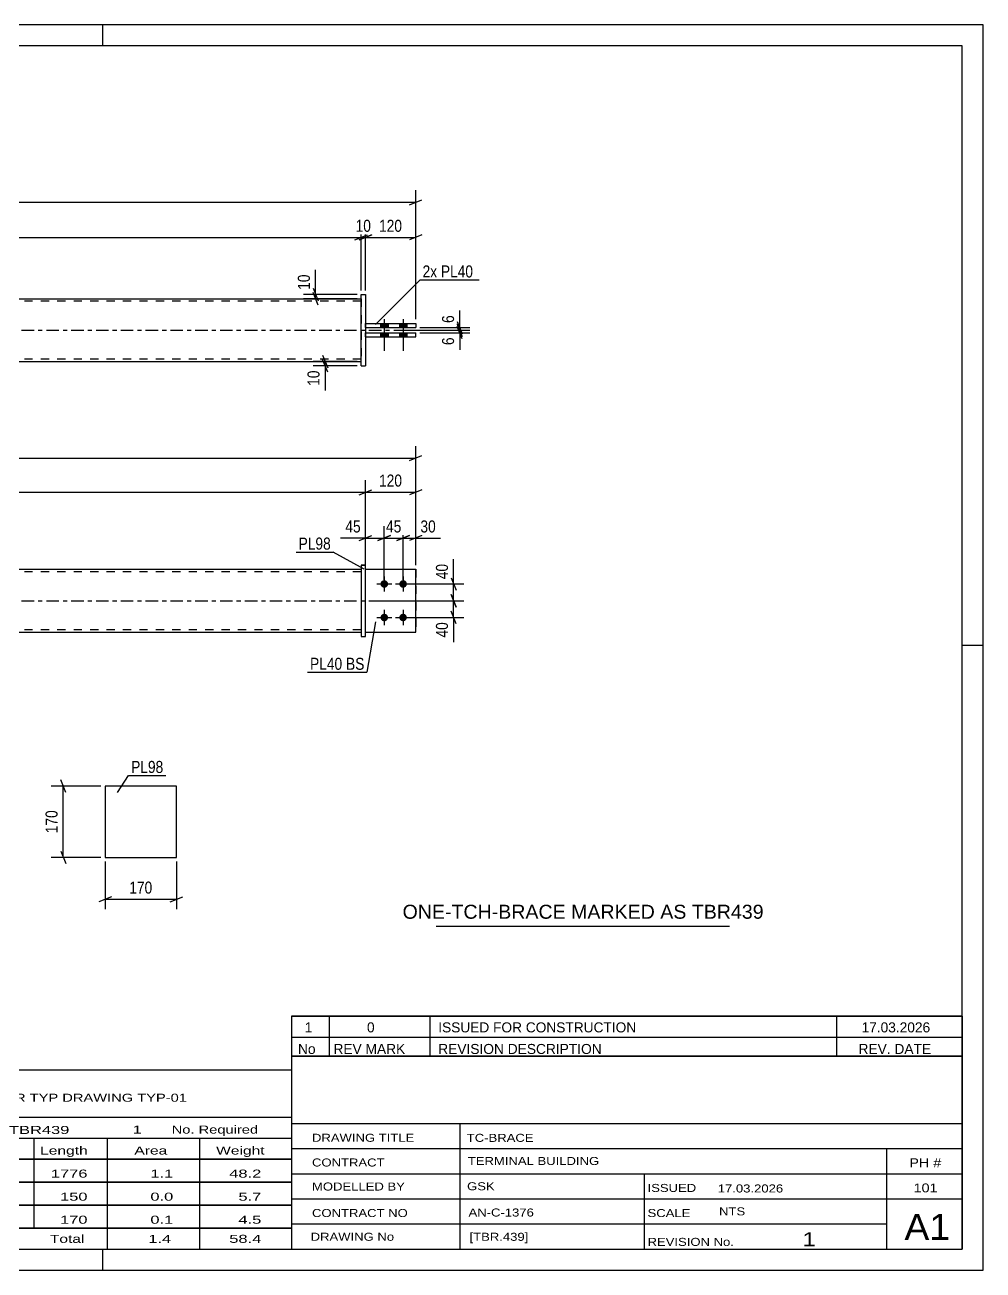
# Model space of a CAD drawing. Header units: millimetres. Extents: x 0 to 420, y 0 to 297.
# Drawn here: x 191.4 to 420, y 0 to 297 of the extents above; entities that cross this region are included whole.
import ezdxf

# ---------------------------------------------------------------- set-up
doc = ezdxf.new("R2010")
doc.units = ezdxf.units.MM
doc.linetypes.add('DXK_LINE_DOT2', pattern=[3.9198, 1.9599, -1.9599])
doc.linetypes.add('DXK_LINE_DOT3', pattern=[5.9187, 2.979, -0.9799, 0.9799, -0.9799])
doc.styles.add('Arial', font='ARIAL.TTF', dxfattribs={"height": 0.2})
doc.styles.add('Arial Narrow', font='ARIALN.TTF', dxfattribs={"height": 0.2})

# ---------------------------------------------------------------- blocks, each defined once
blk = doc.blocks.new('Unknown-580870514-1163')
at = {"color": 5, "linetype": 'Continuous'}
for p, q in [((420, 297), (0, 297)), ((210, 292), (210, 297)), ((420, 0), (420, 297)), ((415, 292), (5, 292)), ((415, 5), (415, 292)), ((420, 149), (415, 149)), ((5, 5), (415, 5)), ((210, 0), (210, 5)), ((0, 0), (420, 0))]:
    blk.add_line(p, q, dxfattribs=at)
blk = doc.blocks.new('Part-580870514-1809 - 1790')
at = {"color": 2, "linetype": 'Continuous'}
for p, q in [((271.62, 168.15), (271.62, 168.16)), ((271.62, 168.16), (271.62, 151.15)), ((271.62, 168.16), (272.62, 168.16)), ((272.62, 168.15), (271.62, 168.15)), ((272.62, 151.15), (272.62, 168.16)), ((271.62, 151.15), (272.62, 151.15))]:
    blk.add_line(p, q, dxfattribs=at)
at = {"color": 7, "linetype": 'DXK_LINE_DOT2'}
blk.add_line((271.62, 151.16), (272.62, 151.16), dxfattribs=at)
blk = doc.blocks.new('Bolt-580870514-1793 - 1790')
at = {"linetype": 'Continuous'}
for points in [[(277.12, 164.55), (277.31, 164.53), (277.49, 164.48), (277.65, 164.38), (277.79, 164.26), (277.9, 164.1), (277.98, 163.93), (278.02, 163.75), (278.02, 163.56), (277.98, 163.38), (277.9, 163.2), (277.79, 163.05), (277.65, 162.93), (277.49, 162.83), (277.31, 162.77), (277.12, 162.75), (276.93, 162.77), (276.75, 162.83), (276.59, 162.93), (276.45, 163.05), (276.34, 163.2), (276.26, 163.38), (276.23, 163.56), (276.23, 163.75), (276.26, 163.93), (276.34, 164.1), (276.45, 164.26), (276.59, 164.38), (276.75, 164.48), (276.93, 164.53)], [(281.62, 164.55), (281.81, 164.53), (281.99, 164.48), (282.15, 164.38), (282.29, 164.26), (282.4, 164.1), (282.48, 163.93), (282.52, 163.75), (282.52, 163.56), (282.48, 163.38), (282.4, 163.2), (282.29, 163.05), (282.15, 162.93), (281.99, 162.83), (281.81, 162.77), (281.62, 162.75), (281.43, 162.77), (281.25, 162.83), (281.09, 162.93), (280.95, 163.05), (280.84, 163.2), (280.76, 163.38), (280.73, 163.56), (280.73, 163.75), (280.76, 163.93), (280.84, 164.1), (280.95, 164.26), (281.09, 164.38), (281.25, 164.48), (281.43, 164.53)], [(277.12, 156.55), (277.31, 156.53), (277.49, 156.48), (277.65, 156.38), (277.79, 156.26), (277.9, 156.1), (277.98, 155.93), (278.02, 155.75), (278.02, 155.56), (277.98, 155.38), (277.9, 155.2), (277.79, 155.05), (277.65, 154.93), (277.49, 154.83), (277.31, 154.77), (277.12, 154.75), (276.93, 154.77), (276.75, 154.83), (276.59, 154.93), (276.45, 155.05), (276.34, 155.2), (276.26, 155.38), (276.23, 155.56), (276.23, 155.75), (276.26, 155.93), (276.34, 156.1), (276.45, 156.26), (276.59, 156.38), (276.75, 156.48), (276.93, 156.53)], [(281.62, 156.55), (281.81, 156.53), (281.99, 156.48), (282.15, 156.38), (282.29, 156.26), (282.4, 156.1), (282.48, 155.93), (282.52, 155.75), (282.52, 155.56), (282.48, 155.38), (282.4, 155.2), (282.29, 155.05), (282.15, 154.93), (281.99, 154.83), (281.81, 154.77), (281.62, 154.75), (281.43, 154.77), (281.25, 154.83), (281.09, 154.93), (280.95, 155.05), (280.84, 155.2), (280.76, 155.38), (280.73, 155.56), (280.73, 155.75), (280.76, 155.93), (280.84, 156.1), (280.95, 156.26), (281.09, 156.38), (281.25, 156.48), (281.43, 156.53)]]:
    blk.add_hatch(color=1, dxfattribs=at).paths.add_polyline_path(points)
at = {"color": 1, "linetype": 'Continuous'}
for p, q in [((275.32, 163.65), (278.92, 163.65)), ((277.12, 165.45), (277.12, 161.85)), ((279.82, 163.65), (283.42, 163.65)), ((281.62, 165.45), (281.62, 161.85)), ((277.12, 157.45), (277.12, 153.85)), ((281.62, 157.45), (281.62, 153.85)), ((275.32, 155.65), (278.92, 155.65)), ((279.82, 155.65), (283.42, 155.65))]:
    blk.add_line(p, q, dxfattribs=at)
blk = doc.blocks.new('Part-580870514-1799 - 1790')
at = {"color": 7, "linetype": 'DXK_LINE_DOT2'}
for p, q in [((272.62, 167.15), (284.62, 167.15)), ((272.62, 152.15), (272.62, 167.15)), ((272.62, 167.15), (284.62, 167.15)), ((284.62, 167.15), (284.62, 167.15)), ((284.62, 167.15), (284.62, 152.15)), ((272.62, 152.15), (272.62, 152.15)), ((272.62, 152.15), (284.62, 152.15)), ((272.62, 152.15), (284.62, 152.15))]:
    blk.add_line(p, q, dxfattribs=at)
blk = doc.blocks.new('Part-580870514-1804 - 1790')
at = {"color": 2, "linetype": 'Continuous'}
for p, q in [((272.62, 167.15), (284.62, 167.15)), ((284.62, 167.15), (284.62, 167.15)), ((284.62, 152.15), (284.62, 167.15)), ((272.62, 152.15), (284.62, 152.15))]:
    blk.add_line(p, q, dxfattribs=at)
at = {"color": 7, "linetype": 'DXK_LINE_DOT2'}
for p, q in [((272.62, 167.15), (284.62, 167.15)), ((272.62, 152.15), (272.62, 167.15)), ((284.62, 167.15), (284.62, 167.15)), ((272.62, 152.15), (272.62, 152.15)), ((272.62, 152.15), (284.62, 152.15))]:
    blk.add_line(p, q, dxfattribs=at)
blk = doc.blocks.new('Part-580870514-1829 - 1790')
at = {"color": 2, "linetype": 'Continuous'}
for p, q in [((94.06, 167.15), (271.62, 167.15)), ((94.06, 152.15), (271.62, 152.15))]:
    blk.add_line(p, q, dxfattribs=at)
at = {"color": 7, "linetype": 'DXK_LINE_DOT2'}
for p, q in [((94.06, 152.15), (94.06, 167.15)), ((271.62, 166.55), (94.06, 166.55)), ((271.62, 167.15), (271.62, 152.15)), ((271.62, 152.75), (94.06, 152.75))]:
    blk.add_line(p, q, dxfattribs=at)
at = {"color": 7, "linetype": 'DXK_LINE_DOT3'}
blk.add_line((84.06, 159.65), (281.62, 159.65), dxfattribs=at)
blk = doc.blocks.new('Bolt-580870514-2090 - 2082')
at = {"linetype": 'Continuous'}
for points in [[(278.02, 225.79), (276.22, 225.79), (276.22, 224.79), (278.02, 224.79)], [(278.02, 225.79), (276.22, 225.79), (276.22, 224.79), (278.02, 224.79)], [(282.52, 225.79), (280.72, 225.79), (280.72, 224.79), (282.52, 224.79)], [(282.52, 225.79), (280.72, 225.79), (280.72, 224.79), (282.52, 224.79)], [(278.02, 223.59), (276.22, 223.59), (276.22, 222.59), (278.02, 222.59)], [(278.02, 223.59), (276.22, 223.59), (276.22, 222.59), (278.02, 222.59)], [(282.52, 223.59), (280.72, 223.59), (280.72, 222.59), (282.52, 222.59)], [(282.52, 223.59), (280.72, 223.59), (280.72, 222.59), (282.52, 222.59)]]:
    blk.add_hatch(color=1, dxfattribs=at).paths.add_polyline_path(points)
at = {"color": 1, "linetype": 'Continuous'}
for p, q in [((276.22, 225.79), (276.22, 224.79)), ((276.22, 225.79), (276.22, 224.79)), ((277.12, 226.79), (277.12, 219.29)), ((277.12, 226.79), (277.12, 219.29)), ((278.02, 225.79), (278.02, 224.79)), ((278.02, 225.79), (278.02, 224.79)), ((280.72, 225.79), (280.72, 224.79)), ((280.72, 225.79), (280.72, 224.79)), ((281.62, 226.79), (281.62, 219.29)), ((281.62, 226.79), (281.62, 219.29)), ((282.52, 225.79), (282.52, 224.79)), ((282.52, 225.79), (282.52, 224.79)), ((276.22, 223.59), (276.22, 222.59)), ((276.22, 223.59), (276.22, 222.59)), ((278.02, 223.59), (278.02, 222.59)), ((278.02, 223.59), (278.02, 222.59)), ((280.72, 223.59), (280.72, 222.59)), ((280.72, 223.59), (280.72, 222.59)), ((282.52, 223.59), (282.52, 222.59)), ((282.52, 223.59), (282.52, 222.59))]:
    blk.add_line(p, q, dxfattribs=at)
blk = doc.blocks.new('Part-580870514-2095 - 2082')
at = {"color": 2, "linetype": 'Continuous'}
for p, q in [((94.06, 231.69), (271.62, 231.69)), ((94.06, 216.69), (271.62, 216.69))]:
    blk.add_line(p, q, dxfattribs=at)
at = {"color": 7, "linetype": 'DXK_LINE_DOT2'}
for p, q in [((94.06, 231.69), (94.06, 216.69)), ((271.62, 231.69), (271.62, 216.69)), ((271.62, 231.09), (94.06, 231.09)), ((271.62, 217.29), (94.06, 217.29))]:
    blk.add_line(p, q, dxfattribs=at)
at = {"color": 7, "linetype": 'DXK_LINE_DOT3'}
blk.add_line((84.06, 224.19), (281.62, 224.19), dxfattribs=at)
blk = doc.blocks.new('Part-580870514-2107 - 2082')
at = {"color": 2, "linetype": 'Continuous'}
for p, q in [((271.62, 232.69), (271.62, 232.69)), ((271.62, 232.69), (271.62, 232.69)), ((271.62, 215.69), (271.62, 232.69)), ((271.62, 232.69), (272.62, 232.69)), ((271.62, 232.69), (272.62, 232.69)), ((272.62, 232.69), (272.62, 232.69)), ((272.62, 232.69), (272.62, 232.69)), ((272.62, 232.69), (272.62, 215.69)), ((271.62, 215.69), (272.62, 215.69))]:
    blk.add_line(p, q, dxfattribs=at)
at = {"color": 7, "linetype": 'DXK_LINE_DOT2'}
for p in [(271.62, 215.69), (272.62, 215.69)]:
    blk.add_line(p, (272.62, 215.69), dxfattribs=at)
blk = doc.blocks.new('Part-580870514-2112 - 2082')
at = {"color": 2, "linetype": 'Continuous'}
for p, q in [((272.62, 225.79), (284.62, 225.79)), ((272.62, 225.79), (284.62, 225.79)), ((284.62, 225.79), (284.62, 224.79)), ((272.62, 224.79), (284.62, 224.79))]:
    blk.add_line(p, q, dxfattribs=at)
at = {"color": 7, "linetype": 'DXK_LINE_DOT2'}
for p, q in [((272.62, 224.79), (272.62, 225.79)), ((284.62, 225.79), (284.62, 225.79)), ((284.62, 225.79), (284.62, 225.79)), ((272.62, 224.79), (284.62, 224.79))]:
    blk.add_line(p, q, dxfattribs=at)
blk = doc.blocks.new('Part-580870514-2117 - 2082')
at = {"color": 2, "linetype": 'Continuous'}
for p, q in [((272.62, 223.59), (284.62, 223.59)), ((272.62, 223.59), (284.62, 223.59)), ((284.62, 222.59), (284.62, 223.59)), ((272.62, 222.59), (284.62, 222.59))]:
    blk.add_line(p, q, dxfattribs=at)
at = {"color": 7, "linetype": 'DXK_LINE_DOT2'}
for p, q in [((272.62, 222.59), (272.62, 223.59)), ((284.62, 223.59), (284.62, 223.59)), ((284.62, 223.59), (284.62, 223.59)), ((272.62, 222.59), (284.62, 222.59))]:
    blk.add_line(p, q, dxfattribs=at)
blk = doc.blocks.new('Part-580870514-1389 - 1373')
at = {"color": 2, "linetype": 'Continuous'}
for p, q in [((227.53, 115.45), (210.53, 115.45)), ((210.53, 115.45), (210.53, 98.45)), ((227.53, 98.45), (227.53, 115.45)), ((210.53, 98.45), (227.53, 98.45))]:
    blk.add_line(p, q, dxfattribs=at)
blk = doc.blocks.new('StraightDimension-580870514-1878 - 1790')
at = {"color": 7, "linetype": 'Continuous'}
for p, q in [((81.06, 168.15), (81.06, 196.53)), ((284.62, 168.15), (284.62, 196.53)), ((82.56, 194.28), (79.56, 193.08)), ((81.06, 193.68), (284.62, 193.68)), ((283.12, 193.08), (286.12, 194.28))]:
    blk.add_line(p, q, dxfattribs=at)
at = {"color": 0}
blk.add_wipeout([(187.1, 194.43), (187.1, 198.63), (178.58, 198.63), (178.58, 194.43)], dxfattribs=at)
at = {"color": 3, "style": 'Arial Narrow'}
blk.add_text('2036', height=2.863, dxfattribs=at).set_placement((179.18, 195.03))
blk = doc.blocks.new('StraightDimension-580870514-1832 - 1790')
at = {"color": 7, "linetype": 'Continuous'}
for p, q in [((281.62, 164.65), (281.62, 177.44)), ((284.62, 168.15), (284.62, 177.44)), ((280.12, 173.99), (283.12, 175.19)), ((281.62, 174.59), (284.62, 174.59)), ((286.12, 175.19), (283.12, 173.99))]:
    blk.add_line(p, q, dxfattribs=at)
at = {"color": 0}
blk.add_wipeout([(290, 175.34), (290, 179.54), (285.15, 179.54), (285.15, 175.34)], dxfattribs=at)
at = {"color": 7, "linetype": 'Continuous'}
blk.add_line((284.62, 174.59), (290.53, 174.59), dxfattribs=at)
blk.add_line((284.62, 174.59), (290.53, 174.59), dxfattribs=at)
at = {"color": 3, "style": 'Arial Narrow'}
blk.add_text('30', height=2.863, dxfattribs=at).set_placement((285.75, 175.94))
blk = doc.blocks.new('StraightDimension-580870514-1848 - 1790')
at = {"color": 7, "linetype": 'Continuous'}
for p, q in [((277.12, 164.65), (277.12, 177.44)), ((281.62, 164.65), (281.62, 177.44)), ((275.62, 173.99), (278.62, 175.19)), ((277.12, 174.59), (281.62, 174.59)), ((283.12, 175.19), (280.12, 173.99))]:
    blk.add_line(p, q, dxfattribs=at)
at = {"color": 0}
blk.add_wipeout([(281.8, 175.34), (281.8, 179.54), (276.94, 179.54), (276.94, 175.34)], dxfattribs=at)
at = {"color": 3, "style": 'Arial Narrow'}
blk.add_text('45', height=2.863, dxfattribs=at).set_placement((277.54, 175.94))
blk = doc.blocks.new('StraightDimension-580870514-1861 - 1790')
at = {"color": 7, "linetype": 'Continuous'}
for p, q in [((272.62, 168.15), (272.62, 177.44)), ((277.12, 164.65), (277.12, 177.44)), ((271.12, 173.99), (274.12, 175.19)), ((272.62, 174.59), (277.12, 174.59)), ((278.62, 175.19), (275.62, 173.99))]:
    blk.add_line(p, q, dxfattribs=at)
at = {"color": 0}
blk.add_wipeout([(272.1, 175.34), (272.1, 179.54), (267.24, 179.54), (267.24, 175.34)], dxfattribs=at)
at = {"color": 7, "linetype": 'Continuous'}
blk.add_line((272.62, 174.59), (266.71, 174.59), dxfattribs=at)
blk.add_line((272.62, 174.59), (266.71, 174.59), dxfattribs=at)
at = {"color": 3, "style": 'Arial Narrow'}
blk.add_text('45', height=2.863, dxfattribs=at).set_placement((267.84, 175.94))
blk = doc.blocks.new('StraightDimension-580870514-1898 - 1790')
at = {"color": 7, "linetype": 'Continuous'}
for p, q in [((282.62, 163.65), (296.07, 163.65)), ((293.07, 165.15), (294.27, 162.15)), ((293.67, 159.65), (293.67, 163.65)), ((294.27, 158.15), (293.07, 161.15)), ((273.62, 159.65), (296.07, 159.65))]:
    blk.add_line(p, q, dxfattribs=at)
at = {"color": 0}
blk.add_wipeout([(292.92, 169.04), (288.72, 169.04), (288.72, 164.18), (292.92, 164.18)], dxfattribs=at)
at = {"color": 7, "linetype": 'Continuous'}
blk.add_line((293.67, 163.65), (293.67, 169.56), dxfattribs=at)
blk.add_line((293.67, 163.65), (293.67, 169.56), dxfattribs=at)
at = {"color": 3, "style": 'Arial Narrow'}
blk.add_text('40', height=2.863, rotation=90.0002, dxfattribs=at).set_placement((292.32, 164.78))
blk = doc.blocks.new('StraightDimension-580870514-1907 - 1790')
at = {"color": 7, "linetype": 'Continuous'}
for p, q in [((293.07, 161.15), (294.27, 158.15)), ((273.62, 159.65), (296.07, 159.65)), ((293.67, 155.65), (293.67, 159.65)), ((282.62, 155.65), (296.07, 155.65)), ((294.27, 154.15), (293.07, 157.15))]:
    blk.add_line(p, q, dxfattribs=at)
at = {"color": 0}
blk.add_wipeout([(292.92, 155.13), (288.72, 155.13), (288.72, 150.27), (292.92, 150.27)], dxfattribs=at)
at = {"color": 7, "linetype": 'Continuous'}
blk.add_line((293.67, 155.65), (293.67, 149.75), dxfattribs=at)
blk.add_line((293.67, 155.65), (293.67, 149.75), dxfattribs=at)
at = {"color": 3, "style": 'Arial Narrow'}
blk.add_text('40', height=2.863, rotation=90.0002, dxfattribs=at).set_placement((292.32, 150.87))
blk = doc.blocks.new('StraightDimension-580870514-1917 - 1790')
at = {"color": 7, "linetype": 'Continuous'}
for p, q in [((272.62, 168.15), (272.62, 188.38)), ((284.62, 168.15), (284.62, 188.38)), ((271.12, 184.93), (274.12, 186.13)), ((272.62, 185.53), (284.62, 185.53)), ((286.12, 186.13), (283.12, 184.93))]:
    blk.add_line(p, q, dxfattribs=at)
at = {"color": 0}
blk.add_wipeout([(281.96, 186.28), (281.96, 190.48), (275.28, 190.48), (275.28, 186.28)], dxfattribs=at)
at = {"color": 3, "style": 'Arial Narrow'}
blk.add_text('120', height=2.863, dxfattribs=at).set_placement((275.88, 186.88))
blk = doc.blocks.new('StraightDimension-580870514-1936 - 1790')
at = {"color": 7, "linetype": 'Continuous'}
for p, q in [((93.06, 160.65), (93.06, 188.38)), ((272.62, 168.15), (272.62, 188.38)), ((94.56, 186.13), (91.56, 184.93)), ((93.06, 185.53), (272.62, 185.53)), ((271.12, 184.93), (274.12, 186.13))]:
    blk.add_line(p, q, dxfattribs=at)
at = {"color": 0}
blk.add_wipeout([(187.1, 186.28), (187.1, 190.48), (178.58, 190.48), (178.58, 186.28)], dxfattribs=at)
at = {"color": 3, "style": 'Arial Narrow'}
blk.add_text('1796', height=2.863, dxfattribs=at).set_placement((179.18, 186.88))
blk = doc.blocks.new('StraightDimension-580870514-2234 - 2082')
at = {"color": 7, "linetype": 'Continuous'}
for p, q in [((294.52, 226.29), (295.72, 223.29)), ((280.37, 224.19), (297.52, 224.19)), ((285.62, 224.79), (297.52, 224.79)), ((295.72, 222.69), (294.52, 225.69)), ((295.12, 224.19), (295.12, 224.79))]:
    blk.add_line(p, q, dxfattribs=at)
at = {"color": 0}
blk.add_wipeout([(294.37, 228.34), (290.17, 228.34), (290.17, 225.31), (294.37, 225.31)], dxfattribs=at)
at = {"color": 7, "linetype": 'Continuous'}
blk.add_line((295.12, 224.79), (295.12, 228.86), dxfattribs=at)
blk.add_line((295.12, 224.79), (295.12, 228.86), dxfattribs=at)
at = {"color": 3, "style": 'Arial Narrow'}
blk.add_text('6', height=2.86, rotation=90.0002, dxfattribs=at).set_placement((293.77, 225.91))
blk = doc.blocks.new('StraightDimension-580870514-2142 - 2082')
at = {"color": 7, "linetype": 'Continuous'}
for p, q in [((81.06, 226.79), (81.06, 257.56)), ((284.62, 226.79), (284.62, 257.56)), ((82.56, 255.31), (79.56, 254.11)), ((81.06, 254.71), (284.62, 254.71)), ((283.12, 254.11), (286.12, 255.31))]:
    blk.add_line(p, q, dxfattribs=at)
at = {"color": 0}
blk.add_wipeout([(187.1, 255.46), (187.1, 259.66), (178.58, 259.66), (178.58, 255.46)], dxfattribs=at)
at = {"color": 3, "style": 'Arial Narrow'}
blk.add_text('2036', height=2.863, dxfattribs=at).set_placement((179.18, 256.06))
blk = doc.blocks.new('StraightDimension-580870514-2119 - 2082')
at = {"color": 7, "linetype": 'Continuous'}
for p, q in [((262.42, 218.19), (263.62, 215.19)), ((263.62, 214.19), (262.42, 217.19)), ((270.62, 216.69), (260.17, 216.69)), ((270.62, 215.69), (260.17, 215.69)), ((263.02, 215.69), (263.02, 216.69))]:
    blk.add_line(p, q, dxfattribs=at)
at = {"color": 0}
blk.add_wipeout([(262.27, 215.16), (258.07, 215.16), (258.07, 210.31), (262.27, 210.31)], dxfattribs=at)
at = {"color": 7, "linetype": 'Continuous'}
blk.add_line((263.02, 215.69), (263.02, 209.78), dxfattribs=at)
blk.add_line((263.02, 215.69), (263.02, 209.78), dxfattribs=at)
at = {"color": 3, "style": 'Arial Narrow'}
blk.add_text('10', height=2.863, rotation=90.0002, dxfattribs=at).set_placement((261.67, 210.91))
blk = doc.blocks.new('StraightDimension-580870514-2193 - 2082')
at = {"color": 7, "linetype": 'Continuous'}
for p, q in [((271.12, 245.7), (274.12, 246.9)), ((272.62, 233.69), (272.62, 249.15)), ((286.12, 246.9), (283.12, 245.7)), ((284.62, 226.79), (284.62, 249.15)), ((272.62, 246.3), (284.62, 246.3))]:
    blk.add_line(p, q, dxfattribs=at)
at = {"color": 0}
blk.add_wipeout([(281.96, 247.05), (281.96, 251.25), (275.28, 251.25), (275.28, 247.05)], dxfattribs=at)
at = {"color": 3, "style": 'Arial Narrow'}
blk.add_text('120', height=2.863, dxfattribs=at).set_placement((275.88, 247.65))
blk = doc.blocks.new('StraightDimension-580870514-2129 - 2082')
at = {"color": 7, "linetype": 'Continuous'}
for p, q in [((270.62, 232.69), (257.87, 232.69)), ((270.62, 231.69), (257.87, 231.69)), ((260.12, 234.19), (261.32, 231.19)), ((261.32, 230.19), (260.12, 233.19)), ((260.72, 231.69), (260.72, 232.69))]:
    blk.add_line(p, q, dxfattribs=at)
at = {"color": 0}
blk.add_wipeout([(259.97, 238.07), (255.77, 238.07), (255.77, 233.21), (259.97, 233.21)], dxfattribs=at)
at = {"color": 7, "linetype": 'Continuous'}
blk.add_line((260.72, 232.69), (260.72, 238.59), dxfattribs=at)
blk.add_line((260.72, 232.69), (260.72, 238.59), dxfattribs=at)
at = {"color": 3, "style": 'Arial Narrow'}
blk.add_text('10', height=2.863, rotation=90.0002, dxfattribs=at).set_placement((259.37, 233.81))
blk = doc.blocks.new('StraightDimension-580870514-2163 - 2082')
at = {"color": 7, "linetype": 'Continuous'}
for p, q in [((95.56, 246.9), (92.56, 245.7)), ((94.06, 233.69), (94.06, 249.15)), ((270.12, 245.7), (273.12, 246.9)), ((271.62, 233.69), (271.62, 249.15)), ((94.06, 246.3), (271.62, 246.3))]:
    blk.add_line(p, q, dxfattribs=at)
at = {"color": 0}
blk.add_wipeout([(187.1, 247.05), (187.1, 251.25), (178.58, 251.25), (178.58, 247.05)], dxfattribs=at)
at = {"color": 3, "style": 'Arial Narrow'}
blk.add_text('1776', height=2.863, dxfattribs=at).set_placement((179.18, 247.65))
blk = doc.blocks.new('StraightDimension-580870514-2173 - 2082')
at = {"color": 7, "linetype": 'Continuous'}
for p, q in [((270.12, 245.7), (273.12, 246.9)), ((274.12, 246.9), (271.12, 245.7)), ((271.62, 233.69), (271.62, 249.15)), ((272.62, 233.69), (272.62, 249.15)), ((271.62, 246.3), (272.62, 246.3))]:
    blk.add_line(p, q, dxfattribs=at)
at = {"color": 0}
blk.add_wipeout([(274.55, 247.05), (274.55, 251.25), (269.69, 251.25), (269.69, 247.05)], dxfattribs=at)
at = {"color": 3, "style": 'Arial Narrow'}
blk.add_text('10', height=2.863, dxfattribs=at).set_placement((270.29, 247.65))
blk = doc.blocks.new('StraightDimension-580870514-2225 - 2082')
at = {"color": 7, "linetype": 'Continuous'}
for p, q in [((280.37, 224.19), (297.52, 224.19)), ((285.62, 223.59), (297.52, 223.59)), ((294.52, 225.69), (295.72, 222.69)), ((295.72, 222.09), (294.52, 225.09)), ((295.12, 223.59), (295.12, 224.19))]:
    blk.add_line(p, q, dxfattribs=at)
at = {"color": 0}
blk.add_wipeout([(294.37, 223.06), (290.17, 223.06), (290.17, 220.03), (294.37, 220.03)], dxfattribs=at)
at = {"color": 7, "linetype": 'Continuous'}
blk.add_line((295.12, 223.59), (295.12, 219.51), dxfattribs=at)
blk.add_line((295.12, 223.59), (295.12, 219.51), dxfattribs=at)
at = {"color": 3, "style": 'Arial Narrow'}
blk.add_text('6', height=2.86, rotation=90.0002, dxfattribs=at).set_placement((293.77, 220.63))
blk = doc.blocks.new('StraightDimension-580870514-1401 - 1373')
at = {"color": 7, "linetype": 'Continuous'}
for p, q in [((210.53, 97.45), (210.53, 86.05)), ((227.53, 97.45), (227.53, 86.05)), ((212.03, 89.05), (209.03, 87.85)), ((210.53, 88.45), (227.53, 88.45)), ((226.03, 87.85), (229.03, 89.05))]:
    blk.add_line(p, q, dxfattribs=at)
at = {"color": 0}
blk.add_wipeout([(222.37, 89.2), (222.37, 93.4), (215.69, 93.4), (215.69, 89.2)], dxfattribs=at)
at = {"color": 3, "style": 'Arial Narrow'}
blk.add_text('170', height=2.863, dxfattribs=at).set_placement((216.29, 89.8))
blk = doc.blocks.new('StraightDimension-580870514-1391 - 1373')
at = {"color": 7, "linetype": 'Continuous'}
for p, q in [((201.13, 113.95), (199.93, 116.95)), ((209.53, 115.45), (197.68, 115.45)), ((200.53, 98.45), (200.53, 115.45)), ((209.53, 98.45), (197.68, 98.45)), ((199.93, 99.95), (201.13, 96.95))]:
    blk.add_line(p, q, dxfattribs=at)
at = {"color": 0}
blk.add_wipeout([(199.78, 110.29), (195.58, 110.29), (195.58, 103.6), (199.78, 103.6)], dxfattribs=at)
at = {"color": 3, "style": 'Arial Narrow'}
blk.add_text('170', height=2.863, rotation=90.0002, dxfattribs=at).set_placement((199.18, 104.2))
blk = doc.blocks.new('Unknown-580870514-3645')
at = {"color": 7, "linetype": 'Continuous'}
for p, q in [((255, 60.55), (415, 60.55)), ((415, 60.55), (255, 60.55)), ((255, 60.55), (255, 55.55)), ((264, 60.55), (264, 55.55)), ((288, 60.55), (288, 55.55)), ((385, 60.55), (385, 55.55)), ((415, 60.55), (415, 55.55)), ((255, 55.55), (415, 55.55)), ((255, 55.55), (255, 51.05)), ((255, 55.55), (415, 55.55)), ((264, 55.55), (264, 51.05)), ((288, 55.55), (288, 51.05)), ((385, 55.55), (385, 51.05)), ((415, 55.55), (415, 51.05)), ((415, 51.05), (255, 51.05))]:
    blk.add_line(p, q, dxfattribs=at)
at = {"color": 7, "linetype": 'Continuous', "style": 'Arial Narrow'}
for s, height, width, p in [('1', 2.39, 1.196471, (258.16, 56.7)), ('0', 2.39, 1.196471, (273, 56.7)), ('ISSUED FOR CONSTRUCTION', 2.3861, 1.196471, (290, 56.7)), ('17.03.2026', 2.386, 1.196471, (391, 56.7)), ('No', 2.386, 1.2, (256.54, 51.55)), ('REV MARK', 2.386, 1.2, (265, 51.55)), ('REVISION DESCRIPTION', 2.3861, 1.2, (290, 51.55)), ('REV. DATE', 2.386, 1.2, (390.28, 51.55))]:
    blk.add_text(s, height=height, dxfattribs=dict(at, width=width)).set_placement(p)
blk = doc.blocks.new('Unknown-580870514-3644')
at = {"color": 7, "linetype": 'Continuous'}
for p, q in [((255, 51.05), (255, 5)), ((255, 51.05), (415, 51.05)), ((415, 51), (415, 5)), ((255, 35), (415, 35)), ((295.14, 35), (295.14, 5)), ((255, 29), (415, 29)), ((397, 5.05), (397, 29.05)), ((255, 23), (415, 23)), ((339.14, 23), (339.14, 5)), ((255, 17), (415, 17)), ((255, 11), (397, 11)), ((255, 5), (415, 5))]:
    blk.add_line(p, q, dxfattribs=at)
at = {"color": 7, "style": 'Arial Narrow'}
for s, height, width, p in [('DRAWING TITLE', 1.9089, 1.425378, (259.88, 30.61)), ('TC-BRACE', 1.909, 1.425378, (296.81, 30.59)), ('TERMINAL BUILDING', 1.9089, 1.425378, (297.06, 25.07)), ('CONTRACT', 1.909, 1.425378, (259.88, 24.71)), ('MODELLED BY', 1.9089, 1.425378, (259.88, 18.98)), ('GSK', 1.909, 1.425378, (296.88, 19.04)), ('ISSUED', 1.909, 1.425378, (339.94, 18.64)), ('17.03.2026', 1.909, 1.425378, (356.69, 18.52)), ('CONTRACT NO', 1.9089, 1.425378, (259.88, 12.66)), ('AN-C-1376', 1.909, 1.425378, (297.23, 12.78)), ('SCALE', 1.909, 1.425378, (339.94, 12.65)), ('A1', 6.204, 1.25, (401.24, 7.2)), ('DRAWING No', 1.909, 1.425378, (259.56, 7)), ('[TBR.439]', 1.909, 1.425378, (297.46, 6.99)), ('1', 3.34, 1.5, (376.91, 5.68)), ('REVISION No.', 1.9089, 1.425378, (339.94, 5.77))]:
    blk.add_text(s, height=height, dxfattribs=dict(at, width=width)).set_placement(p)
at = {"color": 7, "linetype": 'Continuous', "style": 'Arial Narrow'}
for s, height, width, p in [('PH #', 2.1, 1.42538, (402.4, 24.55)), ('101', 2.1, 1.42538, (403.41, 18.55)), ('NTS', 1.909, 1.425378, (357, 13.05))]:
    blk.add_text(s, height=height, dxfattribs=dict(at, width=width)).set_placement(p)
blk = doc.blocks.new('Unknown-580870514-3646')
at = {"color": 7, "linetype": 'Continuous'}
for p, q in [((95, 47.75), (255, 47.75)), ((95, 36.5), (95, 47.75)), ((255, 47.75), (255, 36.5)), ((95, 36.5), (255, 36.5)), ((95, 36.5), (95, 31.5)), ((255, 36.5), (255, 31.5)), ((95, 31.5), (255, 31.5)), ((95, 31.5), (95, 26.5)), ((119, 31.5), (119, 26.5)), ((154.5, 31.5), (154.5, 26.5)), ((180.5, 31.5), (180.5, 26.5)), ((193.5, 31.5), (193.5, 26.5)), ((211, 31.5), (211, 26.5)), ((233, 31.5), (233, 26.5)), ((255, 31.5), (255, 26.5)), ((95, 26.5), (255, 26.5)), ((95, 26.45), (95, 21.05)), ((95, 26.45), (255, 26.45)), ((119, 26.5), (119, 21)), ((154.5, 26.5), (154.5, 21)), ((180.5, 26.5), (180.5, 21)), ((193.5, 26.5), (193.5, 21)), ((211, 26.5), (211, 21)), ((233, 26.5), (233, 21)), ((255, 26.45), (255, 21.05)), ((95, 21.05), (255, 21.05)), ((95, 20.95), (95, 15.55)), ((95, 20.95), (255, 20.95)), ((119, 21), (119, 15.5)), ((154.5, 21), (154.5, 15.5)), ((180.5, 21), (180.5, 15.5)), ((193.5, 21), (193.5, 15.5)), ((211, 21), (211, 15.5)), ((233, 21), (233, 15.5)), ((255, 20.95), (255, 15.55)), ((95, 15.55), (255, 15.55)), ((95, 15.45), (95, 10.05)), ((95, 15.45), (255, 15.45)), ((119, 15.5), (119, 10)), ((154.5, 15.5), (154.5, 10)), ((180.5, 15.5), (180.5, 10)), ((193.5, 15.5), (193.5, 10)), ((211, 15.5), (211, 10)), ((233, 15.5), (233, 10)), ((255, 15.45), (255, 10.05)), ((95, 10.05), (255, 10.05)), ((95, 10), (255, 10)), ((95, 10), (95, 5)), ((211, 10), (211, 5)), ((233, 10), (233, 5)), ((255, 10), (255, 5)), ((95, 5), (255, 5))]:
    blk.add_line(p, q, dxfattribs=at)
at = {"color": 7, "style": 'Arial Narrow'}
for s, height, width, p in [('GENERAL NOTES & WELD DETAILS :', 2.8633, 1.4, (96.15, 40.06)), ('REFER TYP DRAWING TYP-01', 1.9089, 1.6, (179.7, 40.16)), ("MATERIAL LIST FOR ASSEMBLY MK'D", 1.9089, 1.6, (96.15, 32.56)), ('TBR439', 1.909, 1.794707, (187.59, 32.47)), ('1', 1.91, 1.794707, (217.08, 32.56)), ('No. Required', 1.9089, 1.6, (226.41, 32.56)), ('Mark', 1.909, 1.7, (96.34, 27.5)), ('Profile', 1.909, 1.7, (129.41, 27.5)), ('Material', 1.909, 1.7, (159.54, 27.56)), ('No.', 1.909, 1.7, (184.5, 27.56)), ('Length', 1.909, 1.7, (195, 27.56)), ('Area', 1.909, 1.7, (217.5, 27.56)), ('Weight', 1.909, 1.7, (237, 27.56))]:
    blk.add_text(s, height=height, dxfattribs=dict(at, width=width)).set_placement(p)
at = {"color": 7, "linetype": 'Continuous', "style": 'Arial Narrow'}
for s, height, width, p in [('TBR439', 1.909, 1.794707, (96.5, 22.06)), ('SHS150*6', 1.909, 1.794707, (121, 22.06)), ('E350', 1.909, 1.794707, (160.74, 22.06)), ('1', 1.91, 1.794707, (184.86, 22.06)), ('1776', 1.909, 1.794707, (197.58, 22.06)), ('1.1', 1.909, 1.794707, (221.32, 22.06)), ('48.2', 1.909, 1.794707, (240.14, 22.06)), ('PL40', 1.909, 1.794707, (96.5, 16.56)), ('PL10*120', 1.909, 1.794707, (121, 16.56)), ('E350', 1.909, 1.794707, (160.74, 16.56)), ('4', 1.91, 1.794707, (184.86, 16.56)), ('150', 1.909, 1.794707, (199.77, 16.56)), ('0.0', 1.909, 1.794707, (221.32, 16.56)), ('5.7', 1.909, 1.794707, (242.33, 16.56)), ('PL98', 1.909, 1.794707, (96.5, 11.06)), ('PL10*170', 1.909, 1.794707, (121, 11.06)), ('E350', 1.909, 1.794707, (160.74, 11.06)), ('2', 1.91, 1.794707, (184.86, 11.06)), ('170', 1.909, 1.794707, (199.77, 11.06)), ('0.1', 1.909, 1.794707, (221.32, 11.06)), ('4.5', 1.909, 1.794707, (242.33, 11.06)), ('Total', 1.909, 1.7, (197.33, 6.5)), ('1.4', 1.909, 1.794707, (220.83, 6.5)), ('58.4', 1.909, 1.794707, (240.14, 6.5))]:
    blk.add_text(s, height=height, dxfattribs=dict(at, width=width)).set_placement(p)
blk = doc.blocks.new('Unknown-580870514-3647')
at = {"color": 7, "linetype": 'Continuous'}
blk.add_line((289.5, 82.05), (359.5, 82.05), dxfattribs=at)
at = {"color": 7, "style": 'Arial'}
blk.add_text('ONE-TCH-BRACE MARKED AS TBR439', height=3.3428, dxfattribs=at).set_placement((281.49, 83.8))
blk = doc.blocks.new('Mark-580870514-1805 - 1790')
at = {"color": 0}
blk.add_wipeout([(264.37, 171.85), (264.37, 174.85), (256.69, 174.85), (256.69, 171.85)], dxfattribs=at)
blk.add_wipeout([(264.37, 171.85), (264.37, 174.85), (256.69, 174.85), (256.69, 171.85)], dxfattribs=at)
at = {"color": 30, "linetype": 'Continuous'}
for p in [(256.09, 171.25), (272.33, 167.19)]:
    blk.add_line(p, (264.97, 171.25), dxfattribs=at)
at = {"color": 3, "style": 'Arial Narrow'}
blk.add_text('PL98', height=2.863, dxfattribs=at).set_placement((256.69, 171.85))
blk = doc.blocks.new('MarkSet-580870514-2073 - 1790')
at = {"color": 0}
blk.add_wipeout([(267.1, 143.18), (267.1, 146.18), (259.42, 146.18), (259.42, 143.18)], dxfattribs=at)
blk.add_wipeout([(267.1, 143.18), (267.1, 146.18), (259.42, 146.18), (259.42, 143.18)], dxfattribs=at)
blk.add_wipeout([(272.38, 143.18), (272.38, 146.18), (268, 146.18), (268, 143.18)], dxfattribs=at)
blk.add_wipeout([(272.38, 143.18), (272.38, 146.18), (268, 146.18), (268, 143.18)], dxfattribs=at)
at = {"color": 30, "linetype": 'Continuous'}
for p in [(275.05, 154.66), (258.82, 142.58)]:
    blk.add_line(p, (272.98, 142.58), dxfattribs=at)
at = {"color": 3, "style": 'Arial Narrow'}
for s, p in [('PL40', (259.42, 143.18)), ('BS', (268, 143.18))]:
    blk.add_text(s, height=2.863, dxfattribs=at).set_placement(p)
blk = doc.blocks.new('MarkSet-580870514-2296 - 2082')
at = {"color": 0}
blk.add_wipeout([(289.73, 236.77), (289.73, 239.77), (286.26, 239.77), (286.26, 236.77)], dxfattribs=at)
blk.add_wipeout([(289.73, 236.77), (289.73, 239.77), (286.26, 239.77), (286.26, 236.77)], dxfattribs=at)
at = {"color": 30, "linetype": 'Continuous'}
blk.add_line((275.05, 225.56), (285.66, 236.17), dxfattribs=at)
at = {"color": 0}
blk.add_wipeout([(298.3, 236.77), (298.3, 239.77), (290.63, 239.77), (290.63, 236.77)], dxfattribs=at)
blk.add_wipeout([(298.3, 236.77), (298.3, 239.77), (290.63, 239.77), (290.63, 236.77)], dxfattribs=at)
at = {"color": 30, "linetype": 'Continuous'}
blk.add_line((285.66, 236.17), (299.8, 236.17), dxfattribs=at)
at = {"color": 3, "style": 'Arial Narrow'}
for s, p in [('2x', (286.26, 236.77)), ('PL40', (290.63, 236.77))]:
    blk.add_text(s, height=2.863, dxfattribs=at).set_placement(p)
blk = doc.blocks.new('Mark-580870514-1385 - 1373')
at = {"color": 0}
blk.add_wipeout([(224.41, 118.58), (224.41, 121.58), (216.73, 121.58), (216.73, 118.58)], dxfattribs=at)
blk.add_wipeout([(224.41, 118.58), (224.41, 121.58), (216.73, 121.58), (216.73, 118.58)], dxfattribs=at)
at = {"color": 30, "linetype": 'Continuous'}
for p, q in [((213.49, 113.88), (216.13, 117.98)), ((216.13, 117.98), (225.01, 117.98))]:
    blk.add_line(p, q, dxfattribs=at)
at = {"color": 3, "style": 'Arial Narrow'}
blk.add_text('PL98', height=2.863, dxfattribs=at).set_placement((216.73, 118.58))

msp = doc.modelspace()

# ---------------------------------------------------------------- block references
for name in ['Unknown-580870514-1163', 'Part-580870514-2095 - 2082', 'Part-580870514-2107 - 2082', 'Part-580870514-2112 - 2082', 'Bolt-580870514-2090 - 2082', 'Part-580870514-2117 - 2082', 'Part-580870514-1829 - 1790', 'Part-580870514-1809 - 1790', 'Part-580870514-1799 - 1790', 'Part-580870514-1804 - 1790', 'Bolt-580870514-1793 - 1790', 'Part-580870514-1389 - 1373', 'Unknown-580870514-3647', 'Unknown-580870514-3645', 'Unknown-580870514-3644', 'Unknown-580870514-3646']:
    msp.add_blockref(name, (0, 0))

# ---------------------------------------------------------------- next in the draw order: block references
for name in ['StraightDimension-580870514-2234 - 2082', 'StraightDimension-580870514-2119 - 2082', 'StraightDimension-580870514-1878 - 1790', 'Mark-580870514-1385 - 1373', 'StraightDimension-580870514-1401 - 1373']:
    msp.add_blockref(name, (0, 0))

# ---------------------------------------------------------------- next in the draw order: block references
for name in ['StraightDimension-580870514-2142 - 2082', 'StraightDimension-580870514-1832 - 1790', 'StraightDimension-580870514-1391 - 1373']:
    msp.add_blockref(name, (0, 0))

# ---------------------------------------------------------------- next in the draw order: block references
for name in ['StraightDimension-580870514-2193 - 2082', 'StraightDimension-580870514-1848 - 1790']:
    msp.add_blockref(name, (0, 0))

# ---------------------------------------------------------------- next in the draw order: block references
for name in ['StraightDimension-580870514-2129 - 2082', 'StraightDimension-580870514-2225 - 2082', 'StraightDimension-580870514-1861 - 1790']:
    msp.add_blockref(name, (0, 0))

# ---------------------------------------------------------------- next in the draw order: block references
for name in ['StraightDimension-580870514-2163 - 2082', 'StraightDimension-580870514-1898 - 1790']:
    msp.add_blockref(name, (0, 0))

# ---------------------------------------------------------------- next in the draw order: block references
for name in ['StraightDimension-580870514-2173 - 2082', 'StraightDimension-580870514-1917 - 1790', 'StraightDimension-580870514-1907 - 1790']:
    msp.add_blockref(name, (0, 0))

# ---------------------------------------------------------------- next in the draw order: block references
for name in ['MarkSet-580870514-2296 - 2082', 'StraightDimension-580870514-1936 - 1790', 'MarkSet-580870514-2073 - 1790']:
    msp.add_blockref(name, (0, 0))

# ---------------------------------------------------------------- next in the draw order: block references
msp.add_blockref('Mark-580870514-1805 - 1790', (0, 0))

doc.saveas('drawing.dxf')
